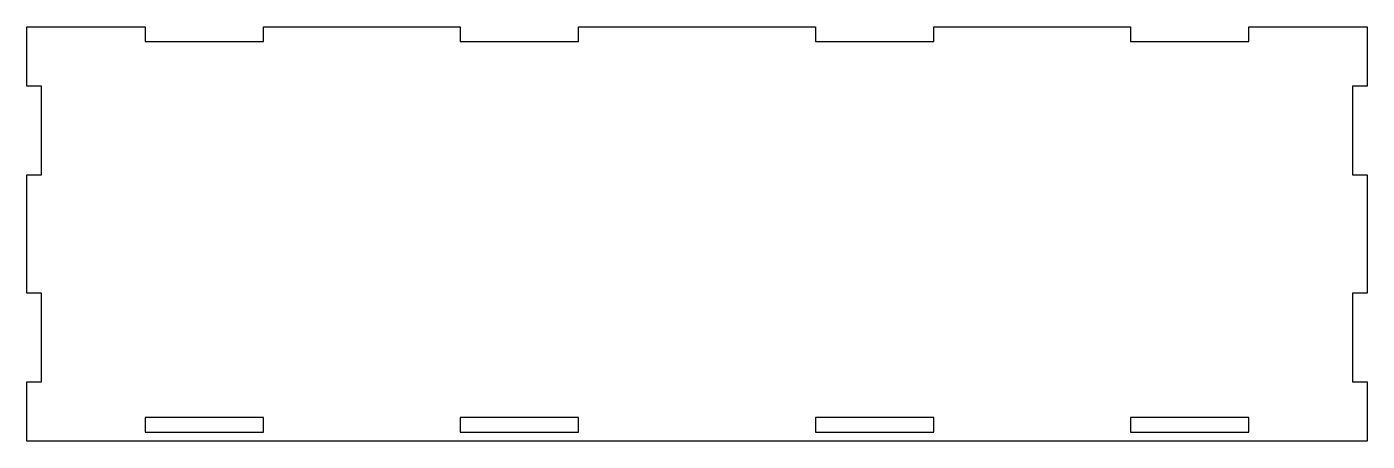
# Model space of a CAD drawing. Header units: millimetres. Extents: x 0 to 453, y 0 to 140.
import ezdxf

# ---------------------------------------------------------------- set-up
doc = ezdxf.new("R2010")
doc.units = ezdxf.units.MM
doc.layers.get('0').update_dxf_attribs({"linetype": 'CONTINUOUS'})

msp = doc.modelspace()

# ---------------------------------------------------------------- linework, layer by layer
for points in [[(373, 140), (373, 135), (413, 135), (413, 140), (453, 140), (453, 120), (448, 120), (448, 90), (453, 90), (453, 50), (448, 50), (448, 20), (453, 20), (453, 0), (0, 0), (0, 20), (5, 20), (5, 50), (0, 50), (0, 90), (5, 90), (5, 120), (0, 120), (0, 140), (40, 140), (40, 135), (80, 135), (80, 140), (146.5, 140), (146.5, 135), (186.5, 135), (186.5, 140), (266.5, 140), (266.5, 135), (306.5, 135), (306.5, 140)], [(40, 8), (40, 3), (80, 3), (80, 8)], [(186.5, 8), (146.5, 8), (146.5, 3), (186.5, 3)], [(306.5, 3), (306.5, 8), (266.5, 8), (266.5, 3)], [(373, 3), (413, 3), (413, 8), (373, 8)]]:
    msp.add_lwpolyline(points, close=True)

doc.saveas('drawing.dxf')
